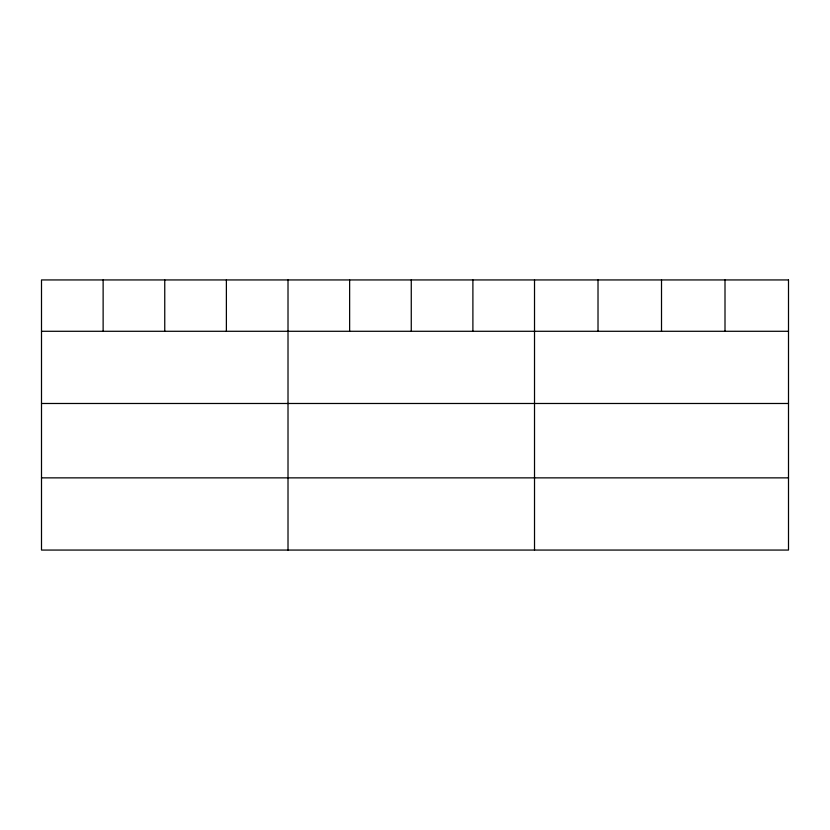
<?xml version="1.0" encoding="UTF-8"?>
<svg xmlns="http://www.w3.org/2000/svg" width="830" height="830" viewBox="0 0 830 830"><rect width="100%" height="100%" fill="white"/><g stroke="black" fill="none" stroke-linecap="round" stroke-linejoin="round"><path stroke-width="1.25" d="M41.5 331.284L788.5 331.284M41.5 403.484L788.5 403.484M41.5 477.862L788.5 477.862M725.005 279.938L725.005 331.284M661.51 279.938L661.51 331.284M598.015 279.938L598.015 331.284M534.52 279.938L534.52 550.062M472.893 279.938L472.893 331.284M411.265 279.938L411.265 331.284M349.638 279.938L349.638 331.284M288.01 279.938L288.01 550.062M226.383 279.938L226.383 331.284M164.755 279.938L164.755 331.284M103.128 279.938L103.128 331.284M788.5 279.938L41.5 279.938L41.5 550.062L788.5 550.062L788.5 279.938"/></g></svg>
